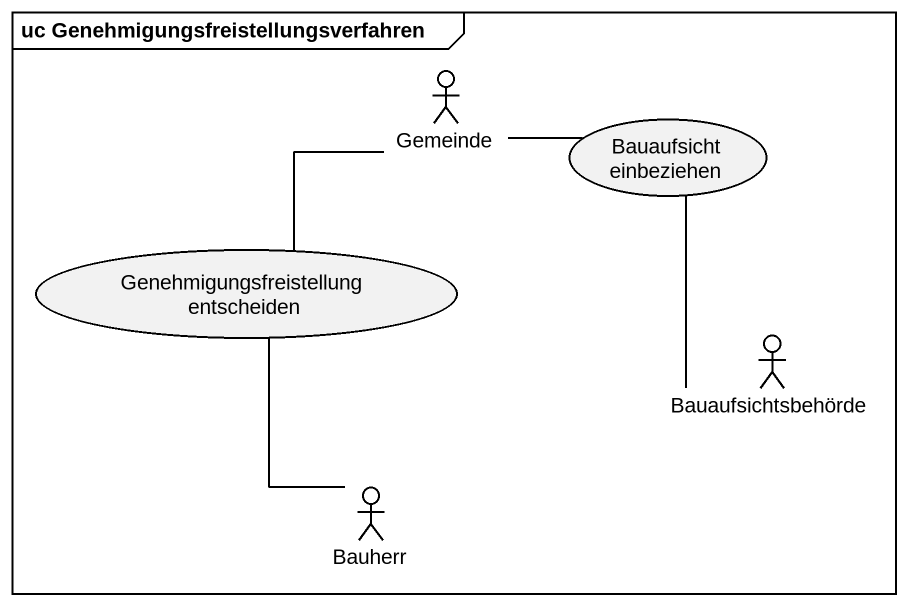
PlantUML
@startuml
mainframe uc Genehmigungsfreistellungsverfahren
actor Gemeinde
usecase "Bauaufsicht einbeziehen" as Bauaufsicht_einbeziehen
usecase "Genehmigungsfreistellung entscheiden" as Genehmigungsfreistellung
actor Bauaufsichtsbehörde
actor Bauherr
Bauaufsicht_einbeziehen -left- Gemeinde
Bauaufsicht_einbeziehen -- Bauaufsichtsbehörde
Genehmigungsfreistellung -up- Gemeinde
Genehmigungsfreistellung -- Bauherr
@enduml
